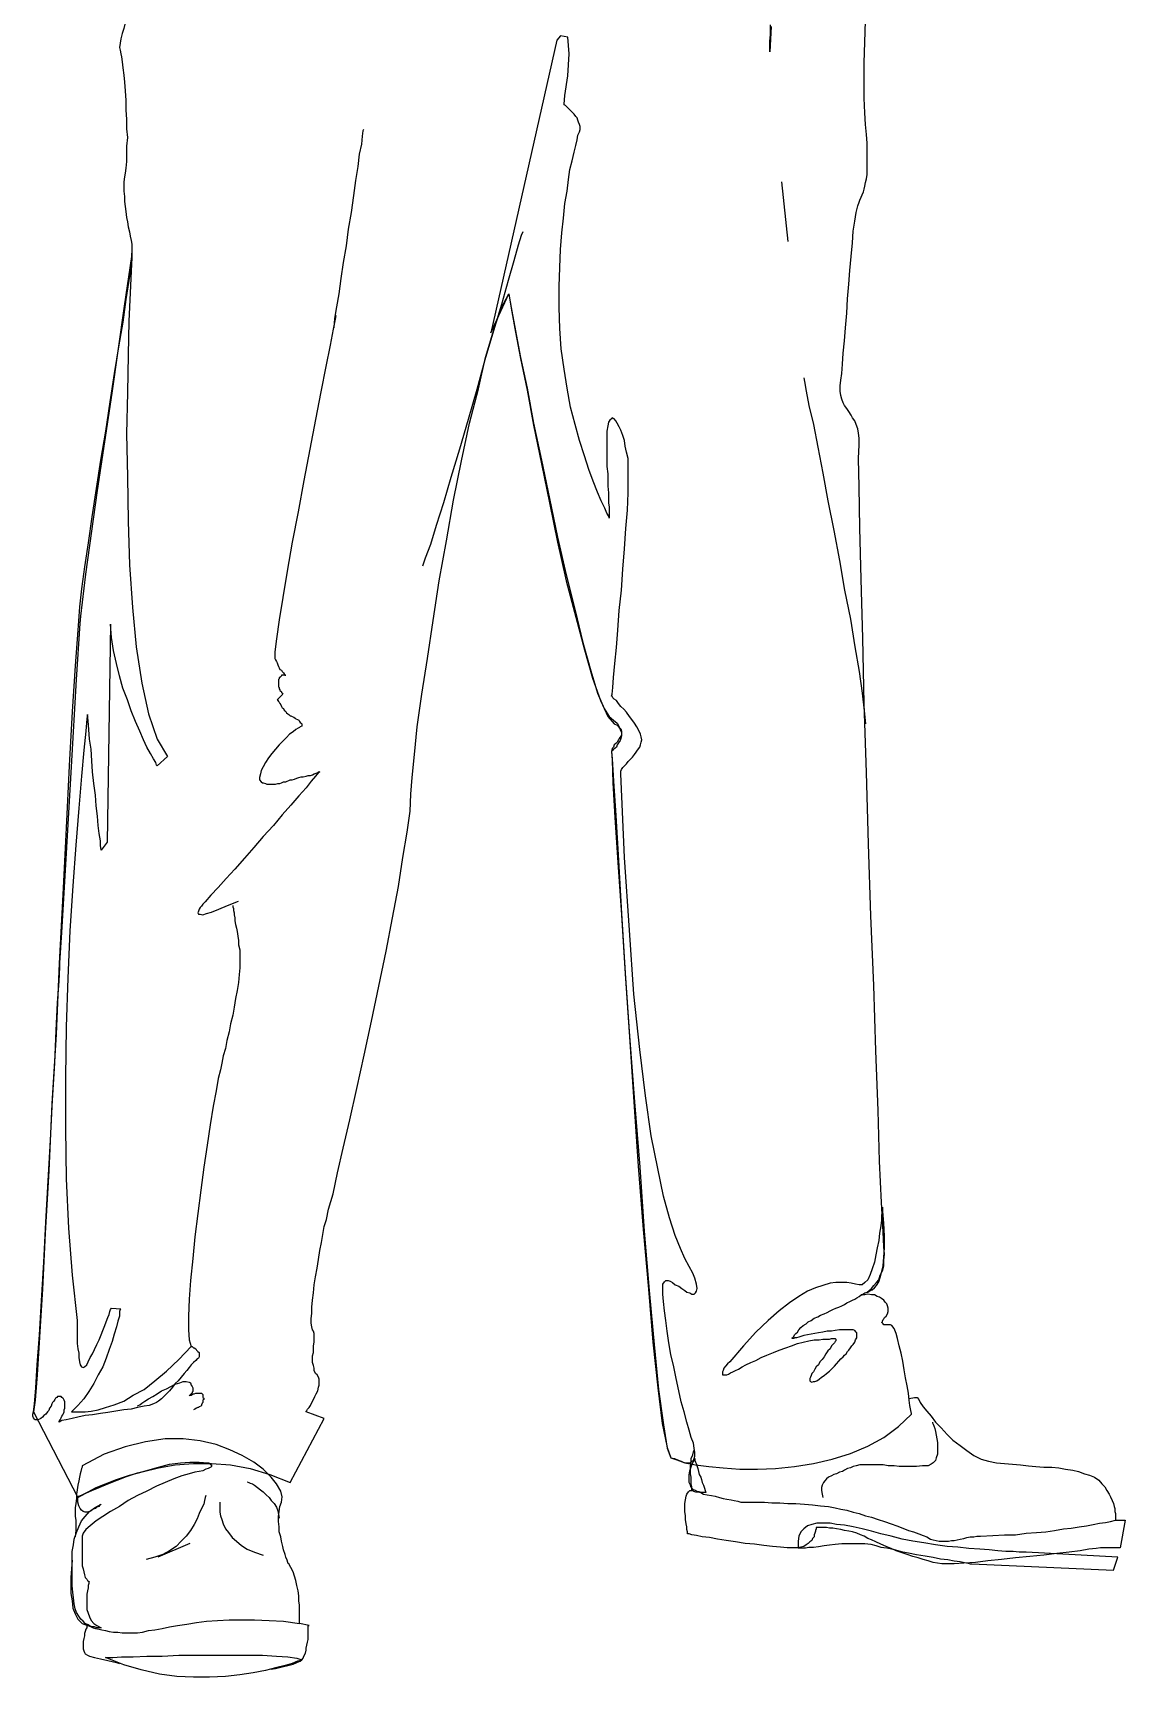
# Model space of a CAD drawing. Extents: x -3 to 64, y -50 to 135.
# Drawn here: x 6 to 64.2, y -50.3 to 37.4 of the extents above; entities that cross this region are included whole.
import ezdxf

# ---------------------------------------------------------------- set-up
doc = ezdxf.new("R2010")
doc.units = 0
doc.header["$MEASUREMENT"] = 0
doc.layers.add('7', color=7, linetype='CONTINUOUS')

msp = doc.modelspace()

# ---------------------------------------------------------------- linework, layer by layer
at = {"layer": '7', "linetype": 'Continuous'}
for points in [[(50.404, 32.474), (50.366, 33.093), (50.328, 33.869), (50.328, 34.759), (50.328, 35.766), (50.366, 36.85), (50.404, 37.973), (50.404, 39.096), (50.482, 40.258), (50.522, 41.381), (50.598, 42.426), (50.638, 43.434), (50.715, 44.363), (50.792, 45.138), (50.869, 45.796), (50.947, 46.261), (51.025, 46.57)], [(12.182, 41.11), (12.026, 40.762), (11.871, 40.373), (11.717, 40.026), (11.601, 39.639), (11.446, 39.29), (11.29, 38.903), (11.174, 38.554), (11.058, 38.244), (10.943, 37.895), (10.865, 37.586), (10.787, 37.315), (10.709, 37.043), (10.671, 36.812), (10.632, 36.578), (10.671, 36.424), (10.709, 36.231)], [(45.37, 37.702), (45.293, 36.347), (45.293, 36.424), (45.293, 36.618), (45.293, 36.889), (45.332, 37.276), (45.332, 37.779)], [(33.946, 36.966), (30.422, 21.36), (31.39, 23.451), (31.428, 23.22), (31.545, 22.522), (31.739, 21.476), (32.01, 20.044), (32.358, 18.417), (32.707, 16.558), (33.132, 14.583), (33.559, 12.531), (33.984, 10.478), (34.449, 8.465), (34.914, 6.568), (35.34, 4.862), (35.766, 3.353), (36.115, 2.152), (36.464, 1.338), (36.735, 0.913), (36.967, 0.72), (37.16, 0.564), (37.276, 0.371), (37.316, 0.215), (37.393, 0.061), (37.393, -0.094), (37.354, -0.25), (37.316, -0.366), (37.238, -0.481), (37.16, -0.597), (37.122, -0.715), (37.044, -0.791), (36.967, -0.83), (36.928, -0.869), (36.889, -0.908), (36.851, -0.946), (36.889, -1.333), (36.967, -2.534), (37.082, -4.354), (37.238, -6.756), (37.393, -9.582), (37.587, -12.758), (37.818, -16.128), (38.09, -19.613), (38.361, -23.099), (38.593, -26.507), (38.864, -29.682), (39.135, -32.548), (39.367, -34.949), (39.638, -36.846), (39.832, -38.085), (40.025, -38.59), (40.219, -38.628), (40.374, -38.706), (40.568, -38.783), (40.684, -38.822), (40.839, -38.86), (40.955, -38.86), (41.072, -38.86), (41.149, -38.783), (41.226, -38.744), (41.266, -38.628), (41.304, -38.512), (41.304, -38.319), (41.266, -38.085), (41.226, -37.814), (41.111, -37.505), (40.995, -37.118), (40.877, -36.691), (40.723, -36.15), (40.568, -35.607), (40.452, -35.027), (40.297, -34.368), (40.181, -33.748), (40.025, -33.089), (39.91, -32.471), (39.832, -31.85), (39.756, -31.27), (39.678, -30.767), (39.638, -30.262), (39.6, -29.875), (39.6, -29.566), (39.6, -29.334), (39.678, -29.217), (39.756, -29.139), (39.871, -29.139), (39.987, -29.179), (40.103, -29.256), (40.259, -29.372), (40.452, -29.45), (40.608, -29.566), (40.762, -29.682), (40.877, -29.759), (41.033, -29.797), (41.149, -29.875), (41.266, -29.875), (41.342, -29.797), (41.382, -29.721), (41.42, -29.566), (41.382, -29.334), (41.304, -29.023), (41.188, -28.752), (40.995, -28.404), (40.762, -27.978), (40.53, -27.435), (40.259, -26.739), (39.949, -25.809), (39.638, -24.647), (39.329, -23.175), (38.98, -21.433), (38.67, -19.302), (38.361, -16.824), (38.052, -13.881), (37.818, -10.473), (37.547, -6.601), (37.354, -2.147), (37.354, -2.07), (37.354, -1.992), (37.393, -1.914), (37.469, -1.798), (37.547, -1.721), (37.663, -1.605), (37.741, -1.489), (37.857, -1.373), (37.974, -1.256), (38.09, -1.102), (38.168, -0.984), (38.245, -0.869), (38.361, -0.715), (38.399, -0.597), (38.439, -0.443), (38.477, -0.326), (38.439, -0.172), (38.399, -0.017), (38.321, 0.177), (38.206, 0.371), (38.09, 0.564), (37.934, 0.758), (37.818, 0.913), (37.663, 1.145), (37.509, 1.3), (37.354, 1.454), (37.238, 1.61), (37.122, 1.765), (37.005, 1.843), (36.928, 1.919), (36.889, 1.997), (36.851, 1.997), (36.889, 2.113), (36.928, 2.462), (36.967, 3.004), (37.044, 3.74), (37.122, 4.592), (37.2, 5.52), (37.276, 6.568), (37.393, 7.651), (37.469, 8.774), (37.547, 9.858), (37.625, 10.943), (37.703, 11.911), (37.741, 12.841), (37.741, 13.615), (37.741, 14.235), (37.741, 14.66), (37.663, 15.009), (37.587, 15.319), (37.547, 15.628), (37.469, 15.9), (37.354, 16.171), (37.276, 16.364), (37.16, 16.558), (37.082, 16.675), (37.005, 16.791), (36.889, 16.829), (36.851, 16.791), (36.773, 16.713), (36.695, 16.598), (36.657, 16.404), (36.618, 16.133), (36.618, 15.784), (36.618, 15.397), (36.618, 15.009), (36.618, 14.622), (36.618, 14.235), (36.657, 13.848), (36.657, 13.499), (36.657, 13.19), (36.695, 12.841), (36.695, 12.569), (36.695, 12.298), (36.735, 12.066), (36.735, 11.873), (36.735, 11.717), (36.735, 11.602), (36.735, 11.524), (36.735, 11.486), (36.735, 11.562), (36.618, 11.756), (36.502, 12.027), (36.308, 12.414), (36.115, 12.879), (35.883, 13.461), (35.65, 14.08), (35.418, 14.816), (35.147, 15.628), (34.914, 16.48), (34.682, 17.41), (34.488, 18.417), (34.333, 19.425), (34.179, 20.508), (34.101, 21.594), (34.062, 22.717), (34.062, 23.839), (34.101, 24.846), (34.139, 25.814), (34.217, 26.704), (34.295, 27.478), (34.373, 28.252), (34.488, 28.911), (34.566, 29.531), (34.642, 30.072), (34.76, 30.537), (34.875, 31.002), (34.953, 31.351), (35.031, 31.66), (35.069, 31.893), (35.147, 32.087), (35.185, 32.203), (35.185, 32.358), (35.147, 32.474), (35.107, 32.59), (35.069, 32.706), (35.031, 32.823), (34.953, 32.899), (34.875, 33.017), (34.76, 33.132), (34.682, 33.21), (34.604, 33.286), (34.526, 33.364), (34.449, 33.442), (34.411, 33.48), (34.333, 33.52), (34.333, 33.558), (34.373, 34.023), (34.526, 35.068), (34.604, 36.231), (34.526, 37.121), (34.139, 37.199), (33.946, 36.966)], [(10.709, 36.231), (10.748, 36.075), (10.787, 35.804), (10.825, 35.495), (10.865, 35.108), (10.903, 34.721), (10.943, 34.256), (10.981, 33.751), (10.981, 33.248), (11.019, 32.745), (11.019, 32.241), (11.058, 31.776), (11.019, 31.313), (11.019, 30.886), (11.019, 30.499), (10.981, 30.15), (10.943, 29.879)], [(50.057, 28.33), (50.095, 28.446), (50.173, 28.601), (50.211, 28.717), (50.289, 28.873), (50.328, 29.027), (50.366, 29.182), (50.404, 29.376), (50.444, 29.569), (50.482, 29.802), (50.482, 30.072), (50.482, 30.343), (50.482, 30.692), (50.482, 31.041), (50.482, 31.467), (50.444, 31.931), (50.404, 32.474)], [(23.644, 32.203), (23.606, 32.125), (23.567, 31.854), (23.529, 31.429), (23.413, 30.886), (23.335, 30.228), (23.219, 29.491), (23.102, 28.679), (22.986, 27.787), (22.831, 26.897), (22.715, 26.007), (22.561, 25.117), (22.443, 24.265), (22.328, 23.451), (22.212, 22.755), (22.096, 22.135), (22.056, 21.632)], [(10.943, 29.879), (10.903, 29.685), (10.865, 29.414), (10.865, 29.182), (10.865, 28.911), (10.903, 28.639), (10.903, 28.368), (10.943, 28.097), (10.981, 27.827), (11.019, 27.516), (11.058, 27.285), (11.097, 27.013), (11.174, 26.742), (11.212, 26.512), (11.252, 26.279), (11.29, 26.085), (11.29, 25.891)], [(45.913, 29.414), (46.26, 26.241)], [(49.088, 18.844), (49.127, 19.192), (49.165, 19.696), (49.205, 20.277), (49.281, 20.935), (49.321, 21.632), (49.399, 22.406), (49.437, 23.18), (49.514, 23.956), (49.552, 24.69), (49.63, 25.427), (49.708, 26.163), (49.746, 26.782), (49.824, 27.323), (49.901, 27.787), (49.979, 28.136), (50.057, 28.33)], [(32.126, 26.742), (32.048, 26.55), (31.893, 26.047), (31.661, 25.195), (31.352, 24.149), (31.003, 22.871), (30.576, 21.476), (30.111, 19.928), (29.686, 18.34), (29.221, 16.751), (28.756, 15.165), (28.291, 13.655), (27.904, 12.298), (27.517, 11.099), (27.208, 10.091), (26.936, 9.355), (26.781, 8.93)], [(11.29, 25.62), (11.29, 25.389), (11.252, 24.652), (11.212, 23.491), (11.136, 21.981), (11.097, 20.199), (11.058, 18.186), (11.019, 15.977), (11.058, 13.693), (11.097, 11.33), (11.174, 9.006), (11.33, 6.721), (11.523, 4.63), (11.833, 2.695), (12.182, 1.067), (12.647, -0.288), (13.188, -1.218), (12.647, -1.721), (12.607, -1.682), (12.569, -1.527), (12.453, -1.333), (12.298, -1.062), (12.104, -0.715), (11.91, -0.326), (11.717, 0.137), (11.484, 0.642), (11.252, 1.223), (11.058, 1.803), (10.825, 2.423), (10.632, 3.082), (10.478, 3.74), (10.322, 4.437), (10.206, 5.133), (10.167, 5.831), (9.973, -5.787), (9.664, -6.214), (9.664, -6.174), (9.626, -5.98), (9.626, -5.709), (9.548, -5.322), (9.508, -4.897), (9.47, -4.392), (9.393, -3.851), (9.355, -3.271), (9.277, -2.65), (9.199, -2.03), (9.161, -1.449), (9.121, -0.83), (9.044, -0.288), (9.006, 0.215), (8.967, 0.68), (8.928, 1.029), (8.89, 0.796), (8.85, 0.137), (8.734, -0.869), (8.618, -2.263), (8.463, -3.967), (8.309, -5.942), (8.154, -8.111), (7.998, -10.511), (7.882, -13.029), (7.805, -15.623), (7.766, -18.335), (7.766, -21.046), (7.805, -23.718), (7.922, -26.351), (8.115, -28.869), (8.385, -31.27), (8.385, -31.308), (8.385, -31.385), (8.385, -31.541), (8.385, -31.773), (8.385, -32.006), (8.385, -32.237), (8.385, -32.509), (8.425, -32.78), (8.463, -33.012), (8.463, -33.245), (8.503, -33.477), (8.541, -33.632), (8.618, -33.748), (8.696, -33.787), (8.774, -33.748), (8.89, -33.632), (8.967, -33.477), (9.083, -33.245), (9.199, -33.051), (9.315, -32.818), (9.432, -32.548), (9.548, -32.315), (9.664, -32.044), (9.742, -31.812), (9.857, -31.541), (9.935, -31.347), (10.013, -31.114), (10.091, -30.96), (10.129, -30.805), (10.167, -30.689), (10.206, -30.611), (10.206, -30.611), (10.709, -30.649), (10.671, -30.689), (10.632, -30.805), (10.632, -31.038), (10.554, -31.308), (10.478, -31.619), (10.36, -32.006), (10.245, -32.393), (10.091, -32.818), (9.935, -33.283), (9.742, -33.748), (9.508, -34.175), (9.277, -34.639), (9.006, -35.065), (8.734, -35.452), (8.425, -35.801), (8.076, -36.15), (8.115, -36.15), (8.192, -36.15), (8.347, -36.15), (8.541, -36.15), (8.812, -36.15), (9.121, -36.11), (9.508, -36.032), (9.896, -35.917), (10.36, -35.763), (10.865, -35.569), (11.368, -35.258), (11.949, -34.949), (12.529, -34.484), (13.15, -33.981), (13.808, -33.361), (14.466, -32.664), (14.504, -32.664), (14.544, -32.702), (14.582, -32.742), (14.62, -32.742), (14.698, -32.78), (14.738, -32.858), (14.776, -32.896), (14.815, -32.935), (14.892, -32.974), (14.892, -33.051), (14.892, -33.089), (14.892, -33.167), (14.892, -33.207), (14.853, -33.283), (14.776, -33.323), (14.698, -33.4), (14.582, -33.516), (14.466, -33.632), (14.35, -33.787), (14.233, -33.941), (14.079, -34.097), (13.924, -34.29), (13.768, -34.484), (13.614, -34.639), (13.459, -34.833), (13.305, -35.027), (13.15, -35.18), (12.994, -35.336), (12.878, -35.452), (12.723, -35.569), (12.607, -35.645), (12.453, -35.723), (12.22, -35.801), (11.949, -35.839), (11.601, -35.917), (11.252, -35.994), (10.865, -36.032), (10.438, -36.11), (10.013, -36.188), (9.626, -36.228), (9.199, -36.304), (8.812, -36.343), (8.425, -36.421), (8.115, -36.497), (7.805, -36.575), (7.573, -36.615), (7.417, -36.691), (7.417, -36.691), (7.417, -36.653), (7.457, -36.615), (7.457, -36.575), (7.495, -36.537), (7.533, -36.459), (7.573, -36.381), (7.611, -36.304), (7.651, -36.228), (7.689, -36.15), (7.689, -36.032), (7.728, -35.956), (7.728, -35.839), (7.728, -35.763), (7.728, -35.685), (7.728, -35.607), (7.689, -35.529), (7.651, -35.452), (7.611, -35.414), (7.573, -35.374), (7.533, -35.336), (7.495, -35.336), (7.457, -35.336), (7.379, -35.336), (7.34, -35.336), (7.302, -35.374), (7.224, -35.414), (7.186, -35.491), (7.146, -35.569), (7.07, -35.645), (7.03, -35.723), (6.992, -35.839), (6.914, -35.956), (6.875, -36.072), (6.799, -36.15), (6.721, -36.266), (6.605, -36.343), (6.527, -36.421), (6.45, -36.497), (6.372, -36.537), (6.294, -36.575), (6.218, -36.575), (6.14, -36.575), (6.101, -36.537), (6.062, -36.459), (6.023, -36.381), (6.023, -36.266), (6.062, -36.15), (6.101, -35.723), (6.178, -34.871), (6.256, -33.632), (6.372, -32.044), (6.488, -30.224), (6.605, -28.171), (6.721, -26.042), (6.837, -23.834), (6.953, -21.665), (7.07, -19.536), (7.186, -17.56), (7.263, -15.817), (7.34, -14.346), (7.417, -13.185), (7.457, -12.449), (7.457, -12.215), (7.573, -10.589), (7.805, -6.678), (8.076, -1.76), (8.347, 2.888), (8.541, 5.869), (8.58, 6.257), (8.85, 8.503), (9.47, 12.957), (10.245, 18.146), (10.903, 22.793), (11.29, 25.427), (11.29, 25.62)], [(11.29, 25.891), (11.29, 25.542), (11.252, 24.962), (11.136, 24.149), (10.981, 23.142), (10.825, 21.941), (10.594, 20.624), (10.36, 19.192), (10.129, 17.681), (9.896, 16.133), (9.626, 14.583), (9.393, 13.072), (9.161, 11.562), (8.967, 10.169), (8.774, 8.89), (8.618, 7.729), (8.503, 6.761)], [(26.162, -3.231), (26.238, -2.341), (26.356, -1.102), (26.51, 0.371), (26.743, 2.113), (27.052, 4.01), (27.362, 6.025), (27.673, 8.154), (28.06, 10.285), (28.447, 12.454), (28.872, 14.545), (29.299, 16.558), (29.764, 18.379), (30.151, 20.044), (30.576, 21.476), (30.965, 22.639), (31.39, 23.451)], [(31.39, 23.451), (31.428, 23.22), (31.545, 22.484), (31.739, 21.4), (32.01, 20.005), (32.358, 18.302), (32.707, 16.442), (33.132, 14.389), (33.559, 12.298), (33.984, 10.207), (34.449, 8.154), (34.953, 6.218), (35.418, 4.475), (35.843, 2.965), (36.27, 1.765), (36.657, 0.913), (37.005, 0.526)], [(22.172, 22.29), (22.134, 22.096), (22.018, 21.554), (21.863, 20.702), (21.631, 19.579), (21.36, 18.224), (21.089, 16.751), (20.779, 15.165), (20.468, 13.499), (20.159, 11.833), (19.849, 10.207), (19.578, 8.659), (19.346, 7.264), (19.151, 6.063), (18.997, 5.057), (18.92, 4.359), (18.92, 4.01)], [(47.112, 18.96), (47.152, 18.766), (47.23, 18.262), (47.384, 17.488), (47.617, 16.48), (47.849, 15.281), (48.12, 13.886), (48.391, 12.414), (48.701, 10.827), (49.011, 9.239), (49.281, 7.651), (49.592, 6.103), (49.824, 4.63), (50.057, 3.314), (50.211, 2.152), (50.328, 1.223), (50.404, 0.526)], [(50.057, 15.397), (50.057, 15.746), (50.017, 16.017), (49.979, 16.249), (49.901, 16.48), (49.824, 16.675), (49.708, 16.829), (49.63, 16.985), (49.514, 17.178), (49.399, 17.334), (49.281, 17.488), (49.205, 17.643), (49.127, 17.837), (49.088, 18.03), (49.05, 18.262), (49.05, 18.533), (49.088, 18.844)], [(51.374, -27.359), (51.334, -26.545), (51.256, -24.996), (51.141, -22.788), (51.063, -20.078), (50.947, -16.902), (50.831, -13.416), (50.676, -9.699), (50.56, -5.865), (50.444, -2.07), (50.328, 1.61), (50.251, 5.095), (50.173, 8.232), (50.095, 10.981), (50.057, 13.15), (50.017, 14.66), (50.057, 15.397)], [(8.503, 6.761), (8.425, 5.52), (8.269, 3.623), (8.115, 1.184), (7.96, -1.721), (7.805, -5.013), (7.611, -8.576), (7.417, -12.255), (7.263, -16.01), (7.03, -19.729), (6.875, -23.293), (6.681, -26.623), (6.527, -29.604), (6.372, -32.16), (6.256, -34.175), (6.14, -35.529), (6.062, -36.15)], [(18.92, 4.01), (18.958, 3.934), (18.997, 3.856), (19.036, 3.778), (19.075, 3.663), (19.113, 3.585), (19.151, 3.507), (19.191, 3.429), (19.269, 3.391), (19.307, 3.314), (19.346, 3.275), (19.385, 3.236), (19.423, 3.198), (19.423, 3.158), (19.462, 3.12), (19.462, 3.12), (19.5, 3.12)], [(19.5, 3.12), (19.462, 3.12), (19.462, 3.12), (19.462, 3.12), (19.423, 3.12), (19.385, 3.12), (19.385, 3.12), (19.346, 3.12), (19.307, 3.12), (19.269, 3.12), (19.269, 3.082), (19.229, 3.042), (19.191, 3.004), (19.151, 3.004), (19.151, 2.926), (19.113, 2.888), (19.113, 2.771)], [(19.113, 2.771), (19.113, 2.733), (19.113, 2.655), (19.113, 2.577), (19.113, 2.5), (19.151, 2.462), (19.151, 2.384), (19.191, 2.346), (19.191, 2.306), (19.229, 2.268), (19.269, 2.23), (19.269, 2.19), (19.307, 2.152), (19.307, 2.152), (19.346, 2.113), (19.346, 2.113), (19.346, 2.113)], [(19.346, 2.113), (19.036, 1.803)], [(19.036, 1.803), (19.075, 1.803), (19.075, 1.765), (19.113, 1.725), (19.151, 1.687), (19.191, 1.61), (19.229, 1.532), (19.269, 1.454), (19.307, 1.378), (19.385, 1.338), (19.423, 1.261), (19.5, 1.184), (19.54, 1.107), (19.616, 1.067), (19.656, 1.029), (19.734, 0.951)], [(19.734, 0.951), (19.772, 0.951), (19.849, 0.913), (19.927, 0.873), (20.003, 0.835), (20.043, 0.796), (20.121, 0.758), (20.198, 0.72), (20.237, 0.642), (20.275, 0.602), (20.314, 0.564), (20.352, 0.526), (20.352, 0.486), (20.352, 0.409), (20.275, 0.371), (20.237, 0.332), (20.159, 0.293)], [(20.159, 0.293), (20.043, 0.215), (19.888, 0.099), (19.694, -0.017), (19.54, -0.21), (19.346, -0.404), (19.151, -0.597), (18.958, -0.83), (18.764, -1.062), (18.571, -1.295), (18.417, -1.527), (18.299, -1.76), (18.184, -1.954), (18.145, -2.147), (18.106, -2.341), (18.106, -2.457), (18.184, -2.572)], [(37.005, 0.526), (37.16, 0.448), (37.276, 0.332), (37.354, 0.255), (37.393, 0.137), (37.393, 0.061), (37.393, -0.056), (37.354, -0.132), (37.276, -0.25), (37.238, -0.326), (37.16, -0.443), (37.082, -0.52), (37.005, -0.597), (36.967, -0.715), (36.889, -0.791), (36.889, -0.83), (36.851, -0.946)], [(36.851, -0.946), (36.889, -1.411), (36.928, -2.612), (37.044, -4.47), (37.2, -6.872), (37.393, -9.66), (37.587, -12.796), (37.818, -16.166), (38.052, -19.613), (38.283, -23.059), (38.555, -26.429), (38.826, -29.604), (39.058, -32.431), (39.329, -34.871), (39.562, -36.769), (39.832, -38.047), (40.025, -38.59)], [(21.32, -2.03), (21.244, -2.07), (21.089, -2.263), (20.855, -2.534), (20.586, -2.883), (20.198, -3.309), (19.772, -3.812), (19.307, -4.316), (18.842, -4.897), (18.299, -5.477), (17.796, -6.058), (17.294, -6.639), (16.789, -7.219), (16.326, -7.724), (15.899, -8.189), (15.512, -8.614), (15.202, -8.963)], [(18.184, -2.572), (18.261, -2.612), (18.299, -2.612), (18.417, -2.65), (18.493, -2.688), (18.571, -2.688), (18.648, -2.688), (18.764, -2.688), (18.882, -2.688), (18.958, -2.688), (19.075, -2.65), (19.191, -2.65), (19.269, -2.612), (19.385, -2.572), (19.5, -2.572), (19.578, -2.534), (19.656, -2.495)], [(19.656, -2.495), (19.734, -2.457), (19.849, -2.457), (19.965, -2.419), (20.081, -2.379), (20.198, -2.341), (20.314, -2.301), (20.43, -2.301), (20.586, -2.263), (20.701, -2.225), (20.817, -2.225), (20.933, -2.185), (21.011, -2.147), (21.127, -2.108), (21.204, -2.07), (21.244, -2.03), (21.32, -2.03)], [(21.669, -25.887), (21.785, -25.344), (22.018, -24.532), (22.25, -23.408), (22.561, -22.092), (22.908, -20.581), (23.295, -18.915), (23.683, -17.134), (24.071, -15.314), (24.458, -13.455), (24.845, -11.597), (25.193, -9.815), (25.504, -8.149), (25.735, -6.601), (25.969, -5.246), (26.123, -4.122), (26.162, -3.231)], [(15.202, -8.963), (15.202, -8.963), (15.125, -9.041), (15.085, -9.079), (15.009, -9.195), (14.931, -9.272), (14.892, -9.35), (14.853, -9.466), (14.815, -9.544), (14.853, -9.621), (14.931, -9.621), (15.085, -9.66), (15.279, -9.582), (15.55, -9.506), (15.937, -9.35), (16.402, -9.157), (16.983, -8.923)], [(16.673, -9.157), (16.673, -9.195), (16.673, -9.234), (16.713, -9.312), (16.713, -9.428), (16.751, -9.544), (16.751, -9.66), (16.789, -9.815), (16.789, -9.97), (16.829, -10.164), (16.867, -10.358), (16.906, -10.551), (16.945, -10.783), (16.983, -11.016), (16.983, -11.248), (17.06, -11.519)], [(17.06, -11.519), (17.06, -11.79), (17.06, -12.138), (17.06, -12.487), (17.022, -12.836), (16.983, -13.261), (16.906, -13.688), (16.829, -14.113), (16.751, -14.578), (16.673, -15.005), (16.557, -15.469), (16.48, -15.895), (16.364, -16.359), (16.286, -16.786), (16.17, -17.173), (16.093, -17.56), (16.015, -17.909)], [(16.015, -17.909), (15.899, -18.374), (15.783, -19.031), (15.628, -19.845), (15.474, -20.852), (15.318, -21.936), (15.125, -23.099), (14.969, -24.338), (14.815, -25.577), (14.66, -26.816), (14.544, -27.978), (14.427, -29.139), (14.35, -30.146), (14.311, -31.038), (14.311, -31.773), (14.35, -32.315), (14.466, -32.664)], [(51.296, -25.228), (51.296, -25.266), (51.296, -25.422), (51.256, -25.655), (51.256, -25.925), (51.218, -26.236), (51.141, -26.623), (51.102, -27.01), (51.025, -27.397), (50.947, -27.784), (50.869, -28.171), (50.753, -28.52), (50.638, -28.83), (50.522, -29.101), (50.366, -29.256), (50.211, -29.372), (50.057, -29.372), (49.863, -29.334), (49.63, -29.294), (49.399, -29.256), (49.127, -29.256), (48.818, -29.256), (48.507, -29.294), (48.12, -29.41), (47.733, -29.528), (47.307, -29.721), (46.843, -29.992), (46.338, -30.34), (45.797, -30.767), (45.215, -31.27), (44.557, -31.89), (43.898, -32.625), (43.163, -33.477), (43.046, -33.594), (42.93, -33.71), (42.853, -33.826), (42.814, -33.941), (42.776, -34.019), (42.776, -34.059), (42.776, -34.135), (42.776, -34.175), (42.814, -34.175), (42.853, -34.175), (42.93, -34.175), (43.008, -34.175), (43.086, -34.135), (43.202, -34.059), (43.317, -34.019), (43.473, -33.941), (43.628, -33.865), (43.822, -33.748), (44.015, -33.632), (44.287, -33.516), (44.557, -33.4), (44.828, -33.245), (45.139, -33.129), (45.486, -32.974), (45.797, -32.858), (46.145, -32.742), (46.456, -32.625), (46.765, -32.509), (47.074, -32.431), (47.384, -32.355), (47.655, -32.315), (47.926, -32.315), (48.12, -32.277), (48.313, -32.277), (48.469, -32.277), (48.585, -32.237), (48.701, -32.237), (48.778, -32.237), (48.818, -32.277), (48.818, -32.277), (48.818, -32.315), (48.818, -32.355), (48.778, -32.393), (48.74, -32.471), (48.662, -32.548), (48.585, -32.625), (48.507, -32.78), (48.391, -32.896), (48.275, -33.051), (48.198, -33.207), (48.082, -33.361), (47.964, -33.477), (47.888, -33.632), (47.771, -33.748), (47.695, -33.865), (47.617, -34.019), (47.539, -34.097), (47.501, -34.213), (47.461, -34.29), (47.423, -34.368), (47.423, -34.446), (47.423, -34.484), (47.461, -34.522), (47.539, -34.562), (47.617, -34.522), (47.695, -34.522), (47.81, -34.484), (47.926, -34.406), (48.042, -34.29), (48.198, -34.213), (48.313, -34.097), (48.469, -33.981), (48.585, -33.865), (48.74, -33.71), (48.856, -33.594), (48.972, -33.438), (49.088, -33.323), (49.205, -33.207), (49.281, -33.129), (49.359, -33.051), (49.437, -32.935), (49.514, -32.858), (49.592, -32.742), (49.67, -32.625), (49.746, -32.548), (49.824, -32.431), (49.863, -32.315), (49.94, -32.199), (49.94, -32.122), (49.94, -32.006), (49.94, -31.928), (49.901, -31.89), (49.824, -31.812), (49.746, -31.773), (49.592, -31.773), (49.437, -31.773), (49.205, -31.773), (49.011, -31.773), (48.778, -31.812), (48.585, -31.85), (48.353, -31.85), (48.12, -31.89), (47.888, -31.928), (47.695, -31.966), (47.501, -32.006), (47.307, -32.044), (47.112, -32.084), (46.958, -32.122), (46.843, -32.16), (46.725, -32.199), (46.609, -32.199), (46.571, -32.237), (46.532, -32.237), (46.494, -32.237), (46.494, -32.199), (46.532, -32.16), (46.571, -32.122), (46.609, -32.044), (46.687, -31.966), (46.765, -31.89), (46.843, -31.773), (46.958, -31.657), (47.074, -31.541), (47.23, -31.463), (47.346, -31.347), (47.501, -31.27), (47.655, -31.154), (47.849, -31.076), (48.004, -30.998), (48.198, -30.921), (48.353, -30.844), (48.507, -30.767), (48.662, -30.689), (48.818, -30.611), (48.972, -30.573), (49.127, -30.495), (49.281, -30.418), (49.399, -30.34), (49.552, -30.262), (49.708, -30.186), (49.824, -30.146), (49.94, -30.069), (50.057, -29.992), (50.173, -29.915), (50.251, -29.875), (50.366, -29.797), (50.522, -29.759), (50.638, -29.682), (50.753, -29.643), (50.869, -29.528), (50.985, -29.41), (51.102, -29.217), (51.18, -28.985), (51.256, -28.714), (51.334, -28.365), (51.374, -27.9), (51.412, -27.397), (51.412, -26.777), (51.374, -26.08), (51.296, -25.228)], [(20.933, -31.773), (20.895, -31.619), (20.855, -31.425), (20.855, -31.192), (20.895, -30.883), (20.895, -30.573), (20.933, -30.186), (20.973, -29.797), (21.011, -29.372), (21.089, -28.945), (21.166, -28.482), (21.244, -28.017), (21.32, -27.552), (21.398, -27.126), (21.476, -26.7), (21.553, -26.274), (21.669, -25.887)], [(50.173, -29.915), (50.173, -29.915), (50.211, -29.915), (50.289, -29.875), (50.366, -29.797), (50.482, -29.759), (50.598, -29.682), (50.715, -29.566), (50.831, -29.41), (50.985, -29.256), (51.102, -29.101), (51.18, -28.869), (51.296, -28.636), (51.374, -28.365), (51.374, -28.055), (51.412, -27.746), (51.374, -27.359)], [(51.49, -31.038), (51.567, -30.921), (51.605, -30.805), (51.605, -30.727), (51.605, -30.611), (51.567, -30.495), (51.528, -30.38), (51.45, -30.302), (51.374, -30.186), (51.256, -30.108), (51.141, -30.031), (51.025, -29.992), (50.869, -29.915), (50.715, -29.915), (50.522, -29.875), (50.366, -29.915), (50.173, -29.915)], [(51.721, -31.501), (51.644, -31.501), (51.567, -31.501), (51.49, -31.501), (51.45, -31.501), (51.374, -31.501), (51.334, -31.463), (51.334, -31.463), (51.296, -31.425), (51.296, -31.425), (51.256, -31.385), (51.296, -31.347), (51.296, -31.308), (51.334, -31.232), (51.374, -31.192), (51.412, -31.114), (51.49, -31.038)], [(52.845, -36.266), (52.845, -36.228), (52.806, -36.072), (52.767, -35.801), (52.729, -35.529), (52.691, -35.142), (52.613, -34.755), (52.535, -34.328), (52.457, -33.903), (52.38, -33.438), (52.302, -33.012), (52.186, -32.625), (52.108, -32.237), (52.032, -31.966), (51.915, -31.696), (51.799, -31.541), (51.721, -31.501)], [(21.166, -34.175), (21.089, -34.097), (21.011, -33.941), (21.011, -33.826), (20.973, -33.67), (20.933, -33.516), (20.933, -33.323), (20.933, -33.167), (20.973, -32.974), (20.973, -32.78), (20.973, -32.625), (21.011, -32.431), (21.011, -32.277), (21.011, -32.122), (21.011, -31.966), (20.973, -31.85), (20.933, -31.773)], [(20.586, -36.15), (20.586, -36.11), (20.624, -36.072), (20.662, -35.994), (20.739, -35.917), (20.817, -35.801), (20.895, -35.645), (20.973, -35.491), (21.05, -35.336), (21.127, -35.18), (21.204, -35.027), (21.244, -34.833), (21.282, -34.717), (21.282, -34.562), (21.282, -34.406), (21.244, -34.29), (21.166, -34.175)], [(11.601, -35.839), (11.639, -35.801), (11.717, -35.763), (11.833, -35.685), (11.988, -35.569), (12.182, -35.452), (12.413, -35.336), (12.647, -35.18), (12.878, -35.027), (13.15, -34.911), (13.381, -34.793), (13.614, -34.678), (13.846, -34.6), (14.04, -34.522), (14.195, -34.522), (14.35, -34.562), (14.427, -34.6)], [(14.427, -34.6), (14.466, -34.717), (14.504, -34.793), (14.544, -34.871), (14.544, -34.949), (14.544, -34.987), (14.544, -35.065), (14.504, -35.104), (14.504, -35.142), (14.466, -35.18), (14.466, -35.22), (14.427, -35.22), (14.389, -35.258), (14.389, -35.258), (14.35, -35.298), (14.35, -35.298), (14.35, -35.298)], [(14.35, -35.298), (14.35, -35.298), (14.389, -35.258), (14.427, -35.258), (14.466, -35.258), (14.504, -35.22), (14.582, -35.18), (14.62, -35.18), (14.698, -35.142), (14.776, -35.142), (14.815, -35.142), (14.892, -35.142), (14.931, -35.142), (15.009, -35.142), (15.047, -35.18), (15.085, -35.22), (15.085, -35.298)], [(15.085, -35.298), (15.085, -35.374), (15.125, -35.414), (15.125, -35.491), (15.085, -35.529), (15.085, -35.607), (15.085, -35.645), (15.047, -35.685), (15.009, -35.763), (15.009, -35.801), (14.969, -35.839), (14.892, -35.878), (14.853, -35.917), (14.815, -35.917), (14.738, -35.956), (14.66, -35.994), (14.582, -36.032)], [(53.116, -35.374), (53.154, -35.374), (53.232, -35.491), (53.309, -35.645), (53.465, -35.878), (53.658, -36.11), (53.89, -36.381), (54.123, -36.691), (54.433, -37.002), (54.742, -37.349), (55.053, -37.66), (55.44, -37.931), (55.788, -38.201), (56.175, -38.473), (56.563, -38.666), (56.95, -38.783), (57.376, -38.86), (57.802, -38.899), (58.228, -38.937), (58.654, -38.977), (59.08, -39.015), (59.467, -39.053), (59.893, -39.093), (60.319, -39.093), (60.706, -39.131), (61.055, -39.209), (61.442, -39.247), (61.751, -39.324), (62.062, -39.442), (62.334, -39.518), (62.603, -39.635), (62.836, -39.789), (62.992, -39.983), (63.146, -40.138), (63.262, -40.332), (63.379, -40.525), (63.455, -40.681), (63.533, -40.874), (63.611, -41.028), (63.65, -41.184), (63.688, -41.3), (63.688, -41.455), (63.727, -41.571), (63.727, -41.687), (63.727, -41.765), (63.727, -41.842), (63.727, -41.88), (63.727, -41.92), (63.727, -41.92), (64.231, -41.92), (63.96, -43.391), (62.992, -43.391), (62.914, -43.391), (62.681, -43.43), (62.294, -43.468), (61.829, -43.546), (61.248, -43.624), (60.59, -43.702), (59.893, -43.778), (59.157, -43.856), (58.383, -43.933), (57.647, -44.011), (56.911, -44.089), (56.252, -44.167), (55.634, -44.205), (55.129, -44.243), (54.742, -44.243), (54.471, -44.243), (54.239, -44.205), (54.006, -44.167), (53.736, -44.089), (53.465, -44.011), (53.194, -43.933), (52.922, -43.856), (52.613, -43.74), (52.342, -43.662), (52.032, -43.546), (51.761, -43.43), (51.49, -43.315), (51.218, -43.197), (50.947, -43.081), (50.715, -42.966), (50.522, -42.888), (50.328, -42.772), (50.133, -42.694), (49.94, -42.617), (49.708, -42.539), (49.514, -42.501), (49.281, -42.463), (49.088, -42.423), (48.856, -42.385), (48.662, -42.345), (48.469, -42.345), (48.313, -42.307), (48.159, -42.307), (48.004, -42.307), (47.926, -42.307), (47.849, -42.307), (47.771, -42.307), (47.771, -42.307), (47.771, -42.307), (47.771, -42.345), (47.771, -42.385), (47.733, -42.463), (47.733, -42.501), (47.695, -42.617), (47.655, -42.694), (47.655, -42.81), (47.577, -42.888), (47.539, -43.004), (47.423, -43.081), (47.346, -43.159), (47.23, -43.237), (47.112, -43.315), (46.958, -43.353), (46.803, -43.391), (46.571, -43.391), (46.222, -43.391), (45.873, -43.353), (45.448, -43.315), (44.983, -43.275), (44.48, -43.197), (43.976, -43.159), (43.473, -43.081), (42.97, -43.004), (42.505, -42.926), (42.078, -42.85), (41.691, -42.81), (41.382, -42.732), (41.149, -42.694), (40.995, -42.656), (40.917, -42.656), (40.917, -42.617), (40.917, -42.539), (40.877, -42.423), (40.877, -42.267), (40.839, -42.114), (40.801, -41.88), (40.801, -41.687), (40.762, -41.455), (40.762, -41.222), (40.762, -41.028), (40.801, -40.835), (40.839, -40.641), (40.877, -40.525), (40.955, -40.41), (41.033, -40.332), (41.188, -40.332), (41.149, -40.294), (41.149, -40.254), (41.149, -40.138), (41.111, -39.983), (41.111, -39.829), (41.111, -39.635), (41.072, -39.442), (41.072, -39.209), (41.072, -39.015), (41.111, -38.822), (41.111, -38.628), (41.188, -38.434), (41.226, -38.279), (41.284, -38.194)], [(52.72, -35.436), (53, -35.374), (53.116, -35.374)], [(6.062, -36.15), (8.425, -40.719)], [(19.734, -39.905), (21.553, -36.497), (20.586, -36.15)], [(40.025, -38.59), (40.336, -38.706), (40.762, -38.86), (41.342, -38.977), (42.04, -39.053), (42.814, -39.131), (43.705, -39.209), (44.634, -39.209), (45.602, -39.171), (46.609, -39.053), (47.617, -38.899), (48.623, -38.666), (49.592, -38.357), (50.522, -37.97), (51.374, -37.505), (52.148, -36.924), (52.845, -36.266)], [(53.968, -36.691), (53.968, -36.73), (54.006, -36.808), (54.046, -36.884), (54.084, -37.04), (54.123, -37.195), (54.161, -37.389), (54.201, -37.582), (54.239, -37.776), (54.239, -38.008), (54.239, -38.201), (54.239, -38.395), (54.161, -38.59), (54.123, -38.744), (54.006, -38.86), (53.89, -38.937), (53.736, -39.015)], [(18.726, -49.859), (18.958, -49.819), (19.307, -49.743), (19.616, -49.665), (19.888, -49.588), (20.081, -49.51), (20.275, -49.432), (20.352, -49.356), (20.43, -49.278), (20.468, -49.161), (20.546, -49.007), (20.586, -48.852), (20.586, -48.736), (20.624, -48.58), (20.662, -48.426), (20.701, -48.271), (20.701, -48.115), (20.701, -47.962), (20.701, -47.846), (20.701, -47.728), (20.701, -47.651), (20.701, -47.612), (20.701, -47.535), (20.739, -47.535), (20.237, -47.419), (20.237, -47.381), (20.237, -47.303), (20.237, -47.187), (20.237, -47.07), (20.237, -46.876), (20.237, -46.683), (20.237, -46.451), (20.198, -46.218), (20.198, -45.947), (20.159, -45.677), (20.081, -45.406), (20.043, -45.134), (19.965, -44.901), (19.888, -44.669), (19.772, -44.436), (19.656, -44.243), (19.616, -44.205), (19.616, -44.167), (19.578, -44.049), (19.5, -43.895), (19.462, -43.74), (19.385, -43.508), (19.346, -43.315), (19.269, -43.043), (19.229, -42.81), (19.151, -42.539), (19.151, -42.267), (19.113, -41.998), (19.113, -41.726), (19.151, -41.455), (19.191, -41.184), (19.269, -40.952), (19.307, -40.681), (19.229, -40.37), (18.997, -39.983), (18.726, -39.635), (18.299, -39.209), (17.796, -38.822), (17.178, -38.473), (16.519, -38.163), (15.783, -37.892), (14.931, -37.698), (14.04, -37.582), (13.072, -37.582), (12.026, -37.738), (10.943, -38.008), (9.819, -38.395), (8.656, -39.015), (8.656, -39.015), (8.656, -39.093), (8.618, -39.171), (8.58, -39.324), (8.541, -39.442), (8.503, -39.635), (8.463, -39.829), (8.425, -40.061), (8.385, -40.294), (8.347, -40.525), (8.347, -40.757), (8.309, -41.028), (8.269, -41.262), (8.269, -41.493), (8.269, -41.726), (8.309, -41.92), (8.309, -42.152), (8.309, -42.463), (8.269, -42.81), (8.269, -42.81), (8.269, -42.81)], [(8.425, -40.719), (8.463, -40.681), (8.618, -40.603), (8.85, -40.487), (9.161, -40.332), (9.548, -40.176), (10.013, -39.983), (10.516, -39.789), (11.019, -39.596), (11.601, -39.402), (12.142, -39.247), (12.723, -39.093), (13.305, -38.937), (13.886, -38.86), (14.389, -38.822), (14.892, -38.822), (15.356, -38.86), (15.396, -38.86), (15.434, -38.899), (15.434, -38.899), (15.474, -38.937), (15.512, -38.977), (15.55, -38.977), (15.55, -39.015), (15.55, -39.053), (15.512, -39.093), (15.434, -39.131), (15.356, -39.171), (15.241, -39.209), (15.085, -39.286), (14.892, -39.324), (14.66, -39.364), (14.35, -39.442), (13.963, -39.558), (13.537, -39.712), (13.072, -39.905), (12.607, -40.1), (12.104, -40.37), (11.601, -40.603), (11.097, -40.874), (10.632, -41.184), (10.167, -41.455), (9.742, -41.726), (9.393, -41.958), (9.083, -42.229), (8.85, -42.423), (8.696, -42.617), (8.656, -42.772), (8.656, -42.926), (8.656, -43.081), (8.656, -43.237), (8.656, -43.43), (8.656, -43.624), (8.656, -43.817), (8.656, -44.011), (8.656, -44.167), (8.656, -44.36), (8.696, -44.514), (8.734, -44.669), (8.774, -44.825), (8.812, -44.979), (8.89, -45.057), (8.928, -45.134), (9.044, -45.212), (9.006, -45.212), (9.006, -45.288), (8.967, -45.406), (8.967, -45.521), (8.928, -45.677), (8.89, -45.87), (8.89, -46.064), (8.89, -46.258), (8.89, -46.451), (8.89, -46.683), (8.967, -46.876), (9.044, -47.07), (9.121, -47.263), (9.277, -47.419), (9.432, -47.535), (9.664, -47.651), (9.626, -47.651), (9.586, -47.651), (9.508, -47.651), (9.432, -47.651), (9.315, -47.612), (9.199, -47.612), (9.083, -47.574), (8.967, -47.497), (8.812, -47.419), (8.696, -47.303), (8.58, -47.187), (8.463, -47.032), (8.347, -46.838), (8.269, -46.645), (8.231, -46.373), (8.192, -46.064), (8.154, -45.753), (8.115, -45.406), (8.115, -45.057), (8.115, -44.669), (8.115, -44.32), (8.115, -43.973), (8.115, -43.584), (8.192, -43.237), (8.231, -42.926), (8.347, -42.578), (8.463, -42.267), (8.618, -41.958), (8.812, -41.726), (9.044, -41.455), (9.315, -41.262), (9.664, -41.068), (9.626, -41.106), (9.586, -41.106), (9.548, -41.184), (9.432, -41.222), (9.355, -41.3), (9.237, -41.339), (9.121, -41.416), (9.044, -41.455), (8.928, -41.493), (8.812, -41.493), (8.696, -41.455), (8.618, -41.377), (8.541, -41.3), (8.463, -41.146), (8.425, -40.952), (8.425, -40.719)], [(8.425, -40.719), (8.463, -40.641), (8.656, -40.564), (8.967, -40.41), (9.393, -40.176), (9.896, -39.983), (10.478, -39.751), (11.174, -39.518), (11.91, -39.324), (12.723, -39.131), (13.614, -38.977), (14.582, -38.899), (15.55, -38.899), (16.557, -38.977), (17.603, -39.171), (18.648, -39.48), (19.734, -39.905)], [(41.304, -38.628), (41.304, -38.666), (41.304, -38.666), (41.304, -38.744), (41.342, -38.822), (41.382, -38.937), (41.42, -39.053), (41.46, -39.171), (41.498, -39.324), (41.536, -39.48), (41.613, -39.635), (41.653, -39.751), (41.691, -39.905), (41.769, -40.061), (41.807, -40.216), (41.847, -40.332), (41.885, -40.448), (41.885, -40.448), (41.847, -40.448), (41.769, -40.448), (41.653, -40.448), (41.536, -40.41), (41.46, -40.41), (41.342, -40.332), (41.226, -40.294), (41.111, -40.176), (41.072, -40.061), (40.995, -39.905), (40.995, -39.751), (40.995, -39.518), (41.033, -39.286), (41.149, -38.977), (41.304, -38.628)], [(49.592, -39.131), (49.437, -39.171), (49.281, -39.247), (49.165, -39.324), (49.011, -39.364), (48.856, -39.442), (48.701, -39.48), (48.585, -39.558), (48.429, -39.635), (48.313, -39.712), (48.236, -39.829), (48.159, -39.905), (48.082, -40.061), (48.042, -40.176), (48.042, -40.332), (48.082, -40.525), (48.12, -40.719)], [(53.736, -39.015), (53.425, -39.015), (53.116, -39.053), (52.806, -39.053), (52.496, -39.053), (52.186, -39.053), (51.915, -39.015), (51.605, -39.015), (51.334, -38.977), (51.063, -38.977), (50.792, -38.977), (50.522, -38.977), (50.289, -38.977), (50.095, -38.977), (49.901, -39.015), (49.746, -39.053), (49.592, -39.131)], [(17.447, -39.867), (17.447, -39.867), (17.525, -39.905), (17.603, -39.945), (17.719, -39.983), (17.836, -40.061), (17.99, -40.176), (18.145, -40.294), (18.299, -40.41), (18.455, -40.564), (18.61, -40.719), (18.726, -40.874), (18.882, -41.028), (18.997, -41.222), (19.075, -41.416), (19.113, -41.611), (19.151, -41.804)], [(15.241, -40.603), (15.241, -40.603), (15.202, -40.719), (15.163, -40.874), (15.125, -41.068), (15.009, -41.3), (14.892, -41.571), (14.776, -41.842), (14.62, -42.152), (14.427, -42.463), (14.195, -42.772), (13.924, -43.043), (13.652, -43.315), (13.305, -43.546), (12.956, -43.74), (12.529, -43.895), (12.064, -44.011)], [(15.977, -40.952), (15.977, -40.99), (15.977, -41.068), (15.977, -41.146), (15.977, -41.3), (15.977, -41.493), (16.015, -41.687), (16.093, -41.88), (16.17, -42.114), (16.286, -42.385), (16.442, -42.578), (16.635, -42.85), (16.867, -43.043), (17.138, -43.275), (17.447, -43.468), (17.836, -43.624), (18.299, -43.778)], [(41.188, -40.332), (41.188, -40.332), (41.226, -40.37), (41.342, -40.41), (41.46, -40.41), (41.613, -40.448), (41.769, -40.525), (41.962, -40.564), (42.194, -40.603), (42.388, -40.641), (42.621, -40.719), (42.814, -40.757), (43.008, -40.797), (43.24, -40.835), (43.395, -40.874), (43.589, -40.913), (43.744, -40.952)], [(43.744, -40.952), (43.782, -40.952), (43.898, -40.952), (44.092, -40.952), (44.363, -40.952), (44.674, -40.952), (45.021, -40.952), (45.408, -40.99), (45.835, -40.99), (46.26, -41.028), (46.687, -41.028), (47.152, -41.068), (47.577, -41.106), (48.004, -41.146), (48.429, -41.184), (48.778, -41.262), (49.088, -41.339)], [(49.088, -41.339), (49.399, -41.377), (49.746, -41.493), (50.057, -41.571), (50.404, -41.687), (50.715, -41.765), (51.063, -41.88), (51.412, -41.998), (51.761, -42.114), (52.07, -42.229), (52.38, -42.345), (52.691, -42.463), (52.96, -42.539), (53.232, -42.656), (53.465, -42.732), (53.658, -42.81), (53.852, -42.926)], [(56.524, -42.772), (57.182, -42.732), (57.802, -42.694), (58.383, -42.694), (58.964, -42.617), (59.506, -42.578), (60.009, -42.539), (60.474, -42.463), (60.939, -42.385), (61.364, -42.345), (61.791, -42.267), (62.178, -42.229), (62.527, -42.152), (62.875, -42.074), (63.185, -42.036), (63.455, -41.998), (63.727, -41.92)], [(46.803, -43.391), (46.881, -43.391), (46.997, -43.391), (47.19, -43.391), (47.384, -43.353), (47.617, -43.353), (47.888, -43.315), (48.198, -43.275), (48.469, -43.237), (48.778, -43.197), (49.127, -43.159), (49.437, -43.159), (49.746, -43.159), (50.057, -43.159), (50.366, -43.159), (50.676, -43.197), (50.947, -43.275), (51.218, -43.353), (51.528, -43.391), (51.877, -43.468), (52.302, -43.584), (52.691, -43.662), (53.116, -43.74), (53.581, -43.817), (54.006, -43.895), (54.395, -43.973), (54.782, -44.011), (55.129, -44.089), (55.44, -44.127), (55.672, -44.167), (55.865, -44.205), (55.981, -44.243), (56.059, -44.243), (63.611, -44.592), (63.844, -43.895), (58.964, -43.624), (58.926, -43.624), (58.77, -43.624), (58.577, -43.624), (58.267, -43.584), (57.879, -43.584), (57.453, -43.546), (56.989, -43.508), (56.486, -43.468), (55.905, -43.43), (55.323, -43.353), (54.742, -43.315), (54.123, -43.237), (53.503, -43.119), (52.922, -43.043), (52.342, -42.926), (51.761, -42.772), (51.218, -42.656), (50.715, -42.501), (50.211, -42.385), (49.746, -42.267), (49.281, -42.191), (48.856, -42.152), (48.507, -42.074), (48.12, -42.074), (47.81, -42.074), (47.539, -42.152), (47.307, -42.229), (47.112, -42.385), (46.958, -42.539), (46.843, -42.772), (46.803, -43.043), (46.803, -43.391)], [(53.852, -42.926), (54.006, -42.966), (54.161, -43.004), (54.317, -43.043), (54.471, -43.043), (54.664, -43.043), (54.82, -43.043), (54.975, -43.004), (55.129, -43.004), (55.285, -42.966), (55.44, -42.926), (55.634, -42.888), (55.788, -42.85), (55.981, -42.81), (56.175, -42.81), (56.33, -42.772), (56.524, -42.772)], [(14.389, -43.159), (12.685, -43.895)], [(8.115, -44.049), (8.076, -44.514), (8.038, -44.979), (8.038, -45.406), (8.038, -45.831), (8.115, -46.218), (8.154, -46.605), (8.269, -46.916), (8.425, -47.187), (8.656, -47.419), (8.928, -47.535), (8.89, -47.535), (8.89, -47.612), (8.89, -47.651), (8.85, -47.728), (8.812, -47.846), (8.774, -47.962), (8.774, -48.077), (8.734, -48.233), (8.696, -48.387), (8.696, -48.503), (8.696, -48.62), (8.696, -48.774), (8.734, -48.891), (8.774, -48.967), (8.812, -49.045), (8.928, -49.123), (9.044, -49.161), (9.315, -49.239), (9.626, -49.316), (10.013, -49.394), (10.478, -49.51), (10.632, -49.55), (10.632, -49.55)], [(11.601, -47.922), (11.871, -47.884), (12.182, -47.806), (12.529, -47.768), (12.916, -47.69), (13.305, -47.612), (13.73, -47.535), (14.233, -47.457), (14.738, -47.381), (15.279, -47.303), (15.861, -47.263), (16.48, -47.225), (17.138, -47.225), (17.836, -47.225), (18.61, -47.263), (19.385, -47.303), (20.237, -47.419)], [(8.928, -47.535), (8.928, -47.535), (8.967, -47.535), (9.044, -47.574), (9.121, -47.612), (9.237, -47.651), (9.355, -47.69), (9.548, -47.728), (9.702, -47.768), (9.896, -47.806), (10.091, -47.846), (10.322, -47.884), (10.554, -47.884), (10.787, -47.922), (11.058, -47.922), (11.29, -47.922), (11.601, -47.922)], [(9.896, -49.239), (9.973, -49.239), (10.284, -49.239), (10.748, -49.201), (11.368, -49.201), (12.104, -49.161), (12.916, -49.161), (13.808, -49.123), (14.698, -49.123), (15.667, -49.123), (16.557, -49.123), (17.447, -49.123), (18.261, -49.123), (18.997, -49.161), (19.616, -49.201), (20.081, -49.278), (20.352, -49.356), (20.314, -49.394), (20.121, -49.432), (19.849, -49.55), (19.462, -49.665), (18.958, -49.781), (18.417, -49.937), (17.758, -50.053), (17.06, -50.168), (16.286, -50.246), (15.434, -50.284), (14.582, -50.284), (13.692, -50.246), (12.762, -50.13), (11.795, -49.897), (10.865, -49.626), (9.896, -49.239)]]:
    msp.add_lwpolyline(points, dxfattribs=at)

doc.saveas('drawing.dxf')
